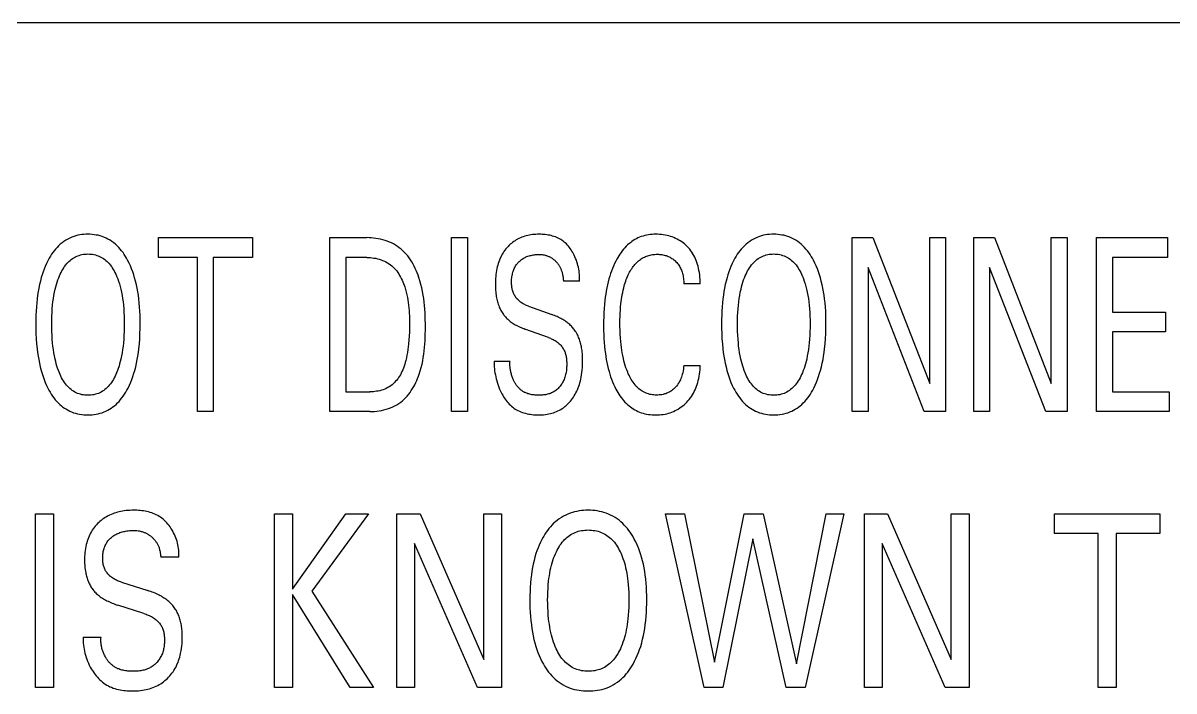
# Model space of a CAD drawing. Extents: x 0 to 420, y 0 to 297.
# Drawn here: x 159.39 to 170.64, y 223.99 to 230.53 of the extents above; entities that cross this region are included whole.
import ezdxf

# ---------------------------------------------------------------- set-up
doc = ezdxf.new("R2010")
doc.units = 0
doc.header["$LTSCALE"] = 23.1
doc.layers.add('10000_FRONT', color=7, linetype='CONTINUOUS')

msp = doc.modelspace()

# ---------------------------------------------------------------- linework, layer by layer
at = {"layer": '10000_FRONT', "color": 7, "linetype": 'CONTINUOUS'}
for p, q in [((194.189, 230.526), (89.189, 230.526)), ((160.711, 228.233), (160.711, 228.426)), ((160.711, 228.426), (161.63, 228.426)), ((161.63, 228.426), (161.63, 228.233)), ((162.388, 226.726), (162.388, 228.426)), ((162.388, 228.426), (162.749, 228.426)), ((163.578, 226.726), (163.578, 228.426)), ((163.578, 228.426), (163.734, 228.426)), ((163.734, 228.426), (163.734, 226.726)), ((167.495, 226.726), (167.495, 228.426)), ((167.495, 228.426), (167.697, 228.426)), ((167.697, 228.426), (168.253, 227)), ((168.253, 227), (168.253, 228.426)), ((168.253, 228.426), (168.408, 228.426)), ((168.408, 228.426), (168.408, 226.726)), ((168.684, 226.726), (168.684, 228.426)), ((168.684, 228.426), (168.886, 228.426)), ((168.886, 228.426), (169.442, 227)), ((169.442, 227), (169.442, 228.426)), ((169.442, 228.426), (169.597, 228.426)), ((169.597, 228.426), (169.597, 226.726)), ((169.885, 226.726), (169.885, 228.426)), ((169.885, 228.426), (170.579, 228.426)), ((170.579, 228.426), (170.579, 228.233)), ((161.092, 228.233), (160.711, 228.233)), ((161.092, 226.726), (161.092, 228.233)), ((161.248, 228.233), (161.248, 226.726)), ((161.63, 228.233), (161.248, 228.233)), ((162.544, 228.233), (162.544, 226.918)), ((162.749, 228.233), (162.544, 228.233)), ((167.65, 228.135), (167.65, 226.726)), ((168.199, 226.726), (167.65, 228.135)), ((168.839, 228.135), (168.839, 226.726)), ((169.388, 226.726), (168.839, 228.135)), ((170.04, 228.233), (170.04, 227.697)), ((170.579, 228.233), (170.04, 228.233)), ((164.829, 228), (164.671, 228)), ((166.009, 227.975), (165.849, 227.975)), ((164.329, 227.756), (164.558, 227.674)), ((170.04, 227.697), (170.558, 227.697)), ((170.558, 227.697), (170.558, 227.504)), ((164.524, 227.45), (164.295, 227.532)), ((170.04, 227.504), (170.04, 226.918)), ((170.558, 227.504), (170.04, 227.504)), ((163.993, 227.218), (164.15, 227.218)), ((165.849, 227.176), (166.009, 227.176)), ((162.544, 226.918), (162.78, 226.918)), ((170.04, 226.918), (170.593, 226.918)), ((170.593, 226.918), (170.593, 226.726)), ((161.248, 226.726), (161.092, 226.726)), ((162.779, 226.726), (162.388, 226.726)), ((163.734, 226.726), (163.578, 226.726)), ((167.65, 226.726), (167.495, 226.726)), ((168.408, 226.726), (168.199, 226.726)), ((168.839, 226.726), (168.684, 226.726)), ((169.597, 226.726), (169.388, 226.726)), ((170.593, 226.726), (169.885, 226.726)), ((159.51, 224.026), (159.51, 225.726)), ((159.51, 225.726), (159.685, 225.726)), ((159.685, 225.726), (159.685, 224.026)), ((161.847, 224.026), (161.847, 225.726)), ((161.847, 225.726), (162.022, 225.726)), ((162.022, 224.987), (162.543, 225.726)), ((162.022, 225.726), (162.022, 224.987)), ((162.766, 225.726), (162.211, 224.968)), ((162.543, 225.726), (162.766, 225.726)), ((163.043, 224.026), (163.043, 225.726)), ((163.043, 225.726), (163.27, 225.726)), ((163.27, 225.726), (163.892, 224.3)), ((163.892, 224.3), (163.892, 225.726)), ((163.892, 225.726), (164.066, 225.726)), ((164.066, 225.726), (164.066, 224.026)), ((166.047, 224.026), (165.671, 225.726)), ((165.671, 225.726), (165.854, 225.726)), ((165.854, 225.726), (166.148, 224.275)), ((166.148, 224.275), (166.44, 225.726)), ((166.44, 225.726), (166.626, 225.726)), ((166.626, 225.726), (166.951, 224.256)), ((166.951, 224.256), (167.24, 225.726)), ((167.413, 225.726), (167.036, 224.026)), ((167.24, 225.726), (167.413, 225.726)), ((167.615, 224.026), (167.615, 225.726)), ((167.615, 225.726), (167.842, 225.726)), ((167.842, 225.726), (168.464, 224.3)), ((168.464, 224.3), (168.464, 225.726)), ((168.464, 225.726), (168.638, 225.726)), ((168.638, 225.726), (168.638, 224.026)), ((169.473, 225.533), (169.473, 225.726)), ((169.473, 225.726), (170.502, 225.726)), ((170.502, 225.726), (170.502, 225.533)), ((163.216, 225.435), (163.216, 224.026)), ((163.832, 224.026), (163.216, 225.435)), ((166.525, 225.481), (166.231, 224.026)), ((166.851, 224.026), (166.525, 225.481)), ((167.789, 225.435), (167.789, 224.026)), ((168.404, 224.026), (167.789, 225.435)), ((169.9, 225.533), (169.473, 225.533)), ((169.9, 224.026), (169.9, 225.533)), ((170.075, 225.533), (170.075, 224.026)), ((170.502, 225.533), (170.075, 225.533)), ((160.911, 225.3), (160.734, 225.3)), ((160.351, 225.056), (160.607, 224.974)), ((162.022, 224.934), (162.022, 224.026)), ((162.585, 224.026), (162.022, 224.934)), ((162.211, 224.968), (162.815, 224.026)), ((160.57, 224.75), (160.313, 224.832)), ((159.975, 224.518), (160.15, 224.518)), ((159.685, 224.026), (159.51, 224.026)), ((162.022, 224.026), (161.847, 224.026)), ((162.815, 224.026), (162.585, 224.026)), ((163.216, 224.026), (163.043, 224.026)), ((164.066, 224.026), (163.832, 224.026)), ((166.231, 224.026), (166.047, 224.026)), ((167.036, 224.026), (166.851, 224.026)), ((167.789, 224.026), (167.615, 224.026)), ((168.638, 224.026), (168.404, 224.026)), ((170.075, 224.026), (169.9, 224.026))]:
    msp.add_line(p, q, dxfattribs=at)
for points in [[(160.414, 226.954), (160.427, 226.982), (160.44, 227.011), (160.451, 227.04), (160.462, 227.069), (160.471, 227.099), (160.48, 227.128), (160.489, 227.163), (160.497, 227.198), (160.504, 227.233), (160.51, 227.268), (160.515, 227.303), (160.52, 227.339), (160.525, 227.388), (160.529, 227.437), (160.531, 227.487), (160.533, 227.536), (160.533, 227.586), (160.533, 227.626), (160.532, 227.667), (160.53, 227.707), (160.527, 227.747), (160.524, 227.787), (160.519, 227.828), (160.515, 227.862), (160.509, 227.897), (160.503, 227.932), (160.496, 227.966), (160.488, 228), (160.479, 228.034), (160.47, 228.063), (160.46, 228.092), (160.449, 228.121), (160.437, 228.15), (160.424, 228.178), (160.41, 228.205), (160.4, 228.224), (160.389, 228.243), (160.377, 228.262), (160.365, 228.28), (160.351, 228.297), (160.338, 228.314), (160.323, 228.331), (160.308, 228.346), (160.291, 228.361), (160.274, 228.376), (160.256, 228.389), (160.238, 228.401), (160.218, 228.412), (160.199, 228.422), (160.178, 228.431), (160.16, 228.438), (160.141, 228.444), (160.121, 228.449), (160.102, 228.452), (160.082, 228.455), (160.062, 228.458), (160.042, 228.459), (160.022, 228.459), (160.002, 228.459), (159.982, 228.458), (159.962, 228.456), (159.942, 228.453), (159.922, 228.449), (159.903, 228.444), (159.884, 228.438), (159.865, 228.431), (159.845, 228.422), (159.825, 228.412), (159.806, 228.401), (159.787, 228.389), (159.769, 228.376), (159.752, 228.362), (159.735, 228.347), (159.72, 228.331), (159.706, 228.315), (159.692, 228.298), (159.679, 228.281), (159.666, 228.263), (159.655, 228.244), (159.644, 228.225), (159.633, 228.206), (159.629, 228.198)], [(162.779, 226.726), (162.802, 226.726), (162.825, 226.727), (162.847, 226.73), (162.87, 226.733), (162.893, 226.737), (162.916, 226.742), (162.938, 226.748), (162.96, 226.755), (162.981, 226.763), (163.003, 226.772), (163.023, 226.781), (163.043, 226.792), (163.062, 226.804), (163.081, 226.817), (163.098, 226.831), (163.114, 226.845), (163.13, 226.861), (163.144, 226.877), (163.159, 226.894), (163.172, 226.912), (163.184, 226.93), (163.196, 226.949), (163.208, 226.969), (163.218, 226.988), (163.228, 227.009), (163.237, 227.029), (163.246, 227.05), (163.254, 227.071), (163.261, 227.092), (163.272, 227.124), (163.281, 227.157), (163.289, 227.189), (163.296, 227.221), (163.301, 227.254), (163.306, 227.287), (163.311, 227.319), (163.314, 227.352), (163.317, 227.385), (163.319, 227.418), (163.32, 227.451), (163.321, 227.485), (163.322, 227.518), (163.322, 227.551), (163.322, 227.586), (163.321, 227.621), (163.32, 227.656), (163.319, 227.691), (163.316, 227.726), (163.314, 227.761), (163.31, 227.796), (163.306, 227.831), (163.3, 227.865), (163.294, 227.9), (163.287, 227.934), (163.278, 227.969), (163.269, 228.003), (163.258, 228.037), (163.25, 228.059), (163.242, 228.082), (163.232, 228.104), (163.223, 228.125), (163.212, 228.147), (163.201, 228.168), (163.189, 228.188), (163.177, 228.209), (163.163, 228.228), (163.149, 228.247), (163.135, 228.265), (163.119, 228.282), (163.102, 228.298), (163.085, 228.314), (163.067, 228.328), (163.049, 228.341), (163.03, 228.353), (163.01, 228.364), (162.99, 228.374), (162.97, 228.383), (162.949, 228.391), (162.927, 228.399), (162.905, 228.405), (162.883, 228.411), (162.861, 228.415), (162.838, 228.419), (162.816, 228.422), (162.793, 228.424), (162.771, 228.425), (162.749, 228.426)], [(164.829, 228), (164.83, 228.016), (164.83, 228.033), (164.83, 228.05), (164.828, 228.067), (164.827, 228.084), (164.824, 228.101), (164.821, 228.118), (164.818, 228.136), (164.814, 228.153), (164.809, 228.171), (164.804, 228.188), (164.798, 228.205), (164.791, 228.222), (164.784, 228.239), (164.777, 228.255), (164.77, 228.269), (164.763, 228.282), (164.755, 228.295), (164.747, 228.307), (164.738, 228.319), (164.73, 228.331), (164.72, 228.342), (164.711, 228.353), (164.701, 228.364), (164.69, 228.374), (164.68, 228.383), (164.668, 228.392), (164.657, 228.401), (164.645, 228.408), (164.632, 228.415), (164.619, 228.422), (164.606, 228.428), (164.593, 228.433), (164.579, 228.438), (164.565, 228.442), (164.551, 228.446), (164.537, 228.449), (164.522, 228.452), (164.508, 228.454), (164.493, 228.456), (164.478, 228.458), (164.463, 228.458), (164.449, 228.459), (164.434, 228.459), (164.418, 228.459), (164.401, 228.458), (164.385, 228.457), (164.369, 228.456), (164.353, 228.453), (164.337, 228.451), (164.322, 228.447), (164.307, 228.444), (164.293, 228.44), (164.279, 228.435), (164.265, 228.43), (164.251, 228.424), (164.237, 228.418), (164.224, 228.411), (164.211, 228.404), (164.199, 228.396), (164.186, 228.388), (164.175, 228.379), (164.163, 228.37), (164.152, 228.361), (164.141, 228.351), (164.13, 228.34), (164.119, 228.328), (164.109, 228.316), (164.1, 228.304), (164.09, 228.291), (164.082, 228.278), (164.074, 228.265), (164.066, 228.251), (164.058, 228.236), (164.051, 228.221), (164.045, 228.205), (164.039, 228.189), (164.034, 228.173), (164.029, 228.157), (164.025, 228.14), (164.021, 228.124), (164.017, 228.105), (164.014, 228.085), (164.012, 228.066), (164.01, 228.047), (164.008, 228.027), (164.007, 228.008), (164.006, 227.988), (164.006, 227.969)], [(166.009, 227.975), (166.008, 227.997), (166.008, 228.018), (166.006, 228.04), (166.004, 228.062), (166.001, 228.084), (165.997, 228.106), (165.993, 228.127), (165.989, 228.146), (165.983, 228.164), (165.977, 228.183), (165.971, 228.201), (165.963, 228.219), (165.955, 228.236), (165.946, 228.253), (165.937, 228.268), (165.927, 228.284), (165.917, 228.298), (165.906, 228.313), (165.894, 228.326), (165.881, 228.339), (165.868, 228.352), (165.855, 228.364), (165.842, 228.374), (165.828, 228.385), (165.813, 228.394), (165.799, 228.403), (165.783, 228.412), (165.768, 228.419), (165.752, 228.426), (165.736, 228.433), (165.719, 228.438), (165.702, 228.443), (165.685, 228.447), (165.667, 228.451), (165.648, 228.454), (165.63, 228.457), (165.611, 228.458), (165.592, 228.459), (165.574, 228.459), (165.556, 228.459), (165.538, 228.458), (165.52, 228.456), (165.502, 228.454), (165.485, 228.45), (165.467, 228.447), (165.45, 228.442), (165.433, 228.436), (165.416, 228.43), (165.4, 228.423), (165.385, 228.415), (165.369, 228.407), (165.354, 228.398), (165.34, 228.388), (165.326, 228.377), (165.312, 228.366), (165.299, 228.355), (165.286, 228.343), (165.273, 228.328), (165.259, 228.313), (165.247, 228.298), (165.235, 228.282), (165.224, 228.265), (165.213, 228.249), (165.203, 228.232), (165.193, 228.214), (165.184, 228.197), (165.172, 228.173), (165.161, 228.148), (165.151, 228.124), (165.142, 228.099), (165.133, 228.074), (165.125, 228.048), (165.117, 228.023), (165.11, 227.993), (165.103, 227.964), (165.096, 227.934), (165.091, 227.904), (165.086, 227.874), (165.081, 227.844), (165.078, 227.813), (165.073, 227.772), (165.07, 227.732), (165.067, 227.691), (165.066, 227.65), (165.065, 227.609), (165.064, 227.568), (165.065, 227.519)], [(167.119, 226.954), (167.133, 226.982), (167.145, 227.011), (167.157, 227.04), (167.167, 227.069), (167.177, 227.099), (167.186, 227.128), (167.195, 227.163), (167.203, 227.198), (167.21, 227.233), (167.216, 227.268), (167.221, 227.303), (167.225, 227.339), (167.231, 227.388), (167.234, 227.437), (167.237, 227.487), (167.238, 227.536), (167.239, 227.586), (167.238, 227.626), (167.237, 227.667), (167.236, 227.707), (167.233, 227.747), (167.23, 227.787), (167.225, 227.828), (167.221, 227.862), (167.215, 227.897), (167.209, 227.932), (167.202, 227.966), (167.193, 228), (167.184, 228.034), (167.175, 228.063), (167.165, 228.092), (167.155, 228.121), (167.143, 228.15), (167.13, 228.178), (167.116, 228.205), (167.106, 228.224), (167.094, 228.243), (167.083, 228.262), (167.07, 228.28), (167.057, 228.297), (167.043, 228.314), (167.029, 228.331), (167.013, 228.346), (166.997, 228.361), (166.98, 228.376), (166.962, 228.389), (166.943, 228.401), (166.924, 228.412), (166.904, 228.422), (166.884, 228.431), (166.865, 228.438), (166.846, 228.444), (166.827, 228.449), (166.807, 228.452), (166.788, 228.455), (166.768, 228.458), (166.748, 228.459), (166.728, 228.459), (166.708, 228.459), (166.688, 228.458), (166.668, 228.456), (166.648, 228.453), (166.628, 228.449), (166.609, 228.444), (166.59, 228.438), (166.571, 228.431), (166.551, 228.422), (166.531, 228.412), (166.511, 228.401), (166.493, 228.389), (166.475, 228.376), (166.458, 228.362), (166.441, 228.347), (166.426, 228.331), (166.411, 228.315), (166.398, 228.298), (166.384, 228.281), (166.372, 228.263), (166.36, 228.244), (166.349, 228.225), (166.339, 228.206), (166.335, 228.198)], [(159.743, 227.104), (159.734, 227.126), (159.726, 227.148), (159.719, 227.17), (159.713, 227.192), (159.707, 227.215), (159.701, 227.237), (159.694, 227.269), (159.689, 227.301), (159.684, 227.333), (159.68, 227.365), (159.676, 227.397), (159.673, 227.434), (159.671, 227.472), (159.669, 227.509), (159.668, 227.546), (159.668, 227.583), (159.668, 227.62), (159.669, 227.657), (159.671, 227.693), (159.673, 227.73), (159.676, 227.766), (159.68, 227.798), (159.684, 227.83), (159.689, 227.861), (159.695, 227.892), (159.702, 227.923), (159.707, 227.946), (159.714, 227.968), (159.72, 227.99), (159.728, 228.012), (159.736, 228.033), (159.744, 228.054), (159.751, 228.07), (159.759, 228.086), (159.767, 228.101), (159.776, 228.116), (159.785, 228.131), (159.794, 228.145), (159.805, 228.159), (159.816, 228.172), (159.826, 228.183), (159.836, 228.193), (159.847, 228.203), (159.859, 228.213), (159.87, 228.221), (159.883, 228.229), (159.895, 228.236), (159.908, 228.243), (159.922, 228.249), (159.936, 228.253), (159.95, 228.258), (159.964, 228.261), (159.978, 228.263), (159.993, 228.265), (160.007, 228.266), (160.022, 228.267), (160.037, 228.266), (160.052, 228.265), (160.066, 228.263), (160.081, 228.261), (160.095, 228.258), (160.109, 228.253), (160.123, 228.249), (160.136, 228.243), (160.149, 228.236), (160.162, 228.229), (160.174, 228.221), (160.186, 228.213), (160.198, 228.203), (160.209, 228.193), (160.219, 228.183), (160.229, 228.172), (160.24, 228.159), (160.251, 228.145), (160.26, 228.131), (160.269, 228.116), (160.278, 228.101), (160.286, 228.086), (160.294, 228.07), (160.301, 228.054), (160.303, 228.048)], [(164.329, 227.756), (164.32, 227.759), (164.311, 227.763), (164.302, 227.766), (164.294, 227.771), (164.285, 227.775), (164.277, 227.78), (164.268, 227.785), (164.26, 227.79), (164.252, 227.795), (164.245, 227.801), (164.238, 227.807), (164.231, 227.814), (164.224, 227.821), (164.218, 227.828), (164.211, 227.835), (164.206, 227.843), (164.2, 227.851), (164.195, 227.859), (164.191, 227.867), (164.186, 227.876), (164.183, 227.884), (164.179, 227.893), (164.176, 227.902), (164.174, 227.911), (164.171, 227.92), (164.17, 227.929), (164.168, 227.939), (164.167, 227.948), (164.166, 227.957), (164.165, 227.967), (164.165, 227.976), (164.164, 227.986), (164.164, 227.997), (164.165, 228.009), (164.165, 228.02), (164.166, 228.032), (164.168, 228.043), (164.17, 228.055), (164.172, 228.066), (164.174, 228.077), (164.177, 228.087), (164.18, 228.096), (164.183, 228.106), (164.186, 228.115), (164.19, 228.124), (164.195, 228.133), (164.199, 228.142), (164.204, 228.151), (164.209, 228.159), (164.215, 228.166), (164.221, 228.174), (164.227, 228.181), (164.233, 228.187), (164.24, 228.194), (164.247, 228.2), (164.254, 228.206), (164.262, 228.212), (164.27, 228.218), (164.279, 228.223), (164.287, 228.228), (164.296, 228.233), (164.305, 228.237), (164.315, 228.241), (164.325, 228.245), (164.335, 228.248), (164.345, 228.251), (164.355, 228.253), (164.365, 228.256), (164.377, 228.258), (164.388, 228.259), (164.399, 228.26), (164.411, 228.261), (164.422, 228.262), (164.434, 228.262), (164.444, 228.261), (164.454, 228.261), (164.463, 228.26), (164.473, 228.259), (164.483, 228.257), (164.492, 228.255), (164.499, 228.253), (164.507, 228.251), (164.514, 228.248)], [(164.514, 228.248), (164.52, 228.246), (164.526, 228.243), (164.532, 228.241), (164.538, 228.238), (164.544, 228.234), (164.55, 228.231), (164.555, 228.228), (164.561, 228.224), (164.566, 228.221), (164.571, 228.217), (164.576, 228.213), (164.581, 228.209), (164.586, 228.205), (164.591, 228.2), (164.595, 228.195), (164.6, 228.19), (164.605, 228.185), (164.609, 228.18), (164.614, 228.175), (164.618, 228.169), (164.622, 228.164), (164.626, 228.158), (164.629, 228.152), (164.633, 228.146), (164.636, 228.14), (164.64, 228.134), (164.643, 228.127), (164.646, 228.121), (164.649, 228.114), (164.651, 228.107), (164.654, 228.101), (164.656, 228.094), (164.658, 228.087), (164.66, 228.08), (164.662, 228.072), (164.663, 228.064), (164.665, 228.056), (164.666, 228.048), (164.668, 228.04), (164.669, 228.032), (164.67, 228.024), (164.67, 228.016), (164.671, 228.008), (164.671, 228)], [(165.233, 227.778), (165.236, 227.8), (165.239, 227.823), (165.242, 227.845), (165.246, 227.868), (165.251, 227.89), (165.255, 227.912), (165.261, 227.934), (165.265, 227.95), (165.27, 227.967), (165.275, 227.983), (165.281, 227.999), (165.286, 228.016), (165.293, 228.031), (165.299, 228.047), (165.306, 228.063), (165.312, 228.075), (165.318, 228.087), (165.325, 228.099), (165.332, 228.11), (165.339, 228.121), (165.346, 228.133), (165.354, 228.143), (165.362, 228.154), (165.371, 228.164), (165.38, 228.174), (165.388, 228.182), (165.397, 228.19), (165.405, 228.198), (165.414, 228.205), (165.424, 228.212), (165.433, 228.219), (165.443, 228.225), (165.453, 228.231), (165.464, 228.236), (165.474, 228.241), (165.485, 228.245), (165.496, 228.249), (165.508, 228.252), (165.519, 228.255), (165.531, 228.258), (165.543, 228.26), (165.554, 228.261), (165.566, 228.262), (165.578, 228.263), (165.59, 228.263), (165.601, 228.263), (165.612, 228.262), (165.623, 228.261), (165.634, 228.26), (165.645, 228.258), (165.655, 228.256), (165.665, 228.253), (165.675, 228.25), (165.685, 228.247), (165.695, 228.243), (165.704, 228.239), (165.714, 228.234), (165.723, 228.229), (165.731, 228.223), (165.74, 228.218), (165.748, 228.211), (165.756, 228.205), (165.764, 228.198), (165.772, 228.19), (165.779, 228.182), (165.787, 228.174), (165.793, 228.166), (165.8, 228.157), (165.806, 228.148), (165.811, 228.139), (165.817, 228.129), (165.821, 228.119), (165.826, 228.108), (165.83, 228.097), (165.834, 228.087), (165.837, 228.076), (165.839, 228.065), (165.842, 228.052), (165.844, 228.039), (165.846, 228.026), (165.847, 228.013), (165.848, 228), (165.849, 227.988), (165.849, 227.975)], [(166.449, 227.104), (166.44, 227.126), (166.432, 227.148), (166.425, 227.17), (166.418, 227.192), (166.412, 227.215), (166.407, 227.237), (166.4, 227.269), (166.394, 227.301), (166.389, 227.333), (166.385, 227.365), (166.382, 227.397), (166.379, 227.434), (166.376, 227.472), (166.375, 227.509), (166.374, 227.546), (166.374, 227.583), (166.374, 227.62), (166.375, 227.657), (166.376, 227.693), (166.379, 227.73), (166.382, 227.766), (166.386, 227.798), (166.39, 227.83), (166.395, 227.861), (166.401, 227.892), (166.408, 227.923), (166.413, 227.946), (166.419, 227.968), (166.426, 227.99), (166.433, 228.012), (166.441, 228.033), (166.45, 228.054), (166.457, 228.07), (166.465, 228.086), (166.473, 228.101), (166.481, 228.116), (166.49, 228.131), (166.5, 228.145), (166.51, 228.159), (166.522, 228.172), (166.532, 228.183), (166.542, 228.193), (166.553, 228.203), (166.564, 228.213), (166.576, 228.221), (166.588, 228.229), (166.601, 228.236), (166.614, 228.243), (166.628, 228.249), (166.641, 228.253), (166.655, 228.258), (166.67, 228.261), (166.684, 228.263), (166.698, 228.265), (166.713, 228.266), (166.728, 228.267), (166.743, 228.266), (166.757, 228.265), (166.772, 228.263), (166.786, 228.261), (166.801, 228.258), (166.815, 228.253), (166.829, 228.249), (166.842, 228.243), (166.855, 228.236), (166.868, 228.229), (166.88, 228.221), (166.892, 228.213), (166.903, 228.203), (166.914, 228.193), (166.925, 228.183), (166.935, 228.172), (166.946, 228.159), (166.956, 228.145), (166.966, 228.131), (166.975, 228.116), (166.984, 228.101), (166.992, 228.086), (166.999, 228.07), (167.006, 228.054), (167.009, 228.048)], [(159.629, 228.198), (159.616, 228.172), (159.604, 228.145), (159.593, 228.118), (159.583, 228.091), (159.574, 228.063), (159.566, 228.036), (159.557, 228.002), (159.549, 227.967), (159.542, 227.933), (159.535, 227.898), (159.53, 227.864), (159.525, 227.829), (159.521, 227.788), (159.518, 227.748), (159.515, 227.707), (159.513, 227.667), (159.512, 227.626), (159.512, 227.586), (159.512, 227.536), (159.514, 227.487), (159.516, 227.437), (159.52, 227.388), (159.525, 227.339), (159.53, 227.303), (159.535, 227.268), (159.541, 227.233), (159.548, 227.198), (159.556, 227.163), (159.565, 227.128), (159.573, 227.098), (159.583, 227.068), (159.593, 227.039), (159.605, 227.01), (159.617, 226.981), (159.631, 226.953), (159.641, 226.934), (159.652, 226.914), (159.664, 226.895), (159.676, 226.876), (159.689, 226.858), (159.703, 226.841), (159.718, 226.824), (159.733, 226.808), (159.747, 226.794), (159.762, 226.782), (159.778, 226.769), (159.794, 226.758), (159.811, 226.747), (159.828, 226.738), (159.845, 226.729), (159.863, 226.721), (159.882, 226.714), (159.902, 226.708), (159.921, 226.703), (159.941, 226.699), (159.961, 226.696), (159.981, 226.693), (160.002, 226.692), (160.022, 226.692), (160.042, 226.692), (160.063, 226.694), (160.083, 226.696), (160.103, 226.699), (160.123, 226.703), (160.142, 226.708), (160.162, 226.714), (160.18, 226.721), (160.198, 226.729), (160.216, 226.738), (160.233, 226.748), (160.25, 226.758), (160.266, 226.77), (160.282, 226.782), (160.297, 226.795), (160.311, 226.809), (160.326, 226.825), (160.341, 226.842), (160.355, 226.859), (160.368, 226.877), (160.38, 226.896), (160.392, 226.915), (160.403, 226.935), (160.414, 226.954)], [(162.749, 228.233), (162.766, 228.232), (162.784, 228.231), (162.801, 228.23), (162.819, 228.227), (162.836, 228.224), (162.854, 228.22), (162.871, 228.215), (162.888, 228.21), (162.904, 228.203), (162.921, 228.196), (162.936, 228.189), (162.952, 228.18), (162.966, 228.171), (162.98, 228.161), (162.994, 228.15), (163.006, 228.138), (163.018, 228.126), (163.03, 228.113), (163.041, 228.1), (163.051, 228.086), (163.061, 228.071), (163.07, 228.057), (163.078, 228.041), (163.086, 228.026), (163.094, 228.01), (163.101, 227.994), (163.108, 227.977), (163.114, 227.961), (163.12, 227.944), (163.127, 227.919), (163.134, 227.893), (163.141, 227.868), (163.146, 227.842), (163.15, 227.817), (163.154, 227.791), (163.157, 227.765), (163.16, 227.739), (163.162, 227.713), (163.164, 227.687), (163.165, 227.661), (163.165, 227.635), (163.166, 227.609), (163.166, 227.583), (163.166, 227.544), (163.165, 227.504), (163.163, 227.464), (163.16, 227.425), (163.157, 227.385), (163.154, 227.358), (163.15, 227.331), (163.146, 227.304), (163.141, 227.277), (163.136, 227.25), (163.13, 227.224), (163.125, 227.205), (163.12, 227.187), (163.114, 227.169), (163.107, 227.151), (163.1, 227.133), (163.093, 227.116), (163.084, 227.099), (163.077, 227.085), (163.069, 227.072), (163.06, 227.058), (163.051, 227.045), (163.042, 227.033), (163.031, 227.021), (163.021, 227.01), (163.009, 226.999), (162.996, 226.988), (162.983, 226.977), (162.969, 226.968), (162.954, 226.959), (162.939, 226.951), (162.924, 226.944), (162.908, 226.938), (162.892, 226.933), (162.877, 226.929), (162.861, 226.926), (162.845, 226.923), (162.829, 226.921), (162.813, 226.919), (162.796, 226.919), (162.78, 226.918)], [(166.335, 228.198), (166.322, 228.172), (166.31, 228.145), (166.299, 228.118), (166.289, 228.091), (166.28, 228.063), (166.272, 228.036), (166.262, 228.002), (166.254, 227.967), (166.247, 227.933), (166.241, 227.898), (166.236, 227.864), (166.231, 227.829), (166.227, 227.788), (166.223, 227.748), (166.221, 227.707), (166.219, 227.667), (166.218, 227.626), (166.218, 227.586), (166.218, 227.536), (166.22, 227.487), (166.222, 227.437), (166.226, 227.388), (166.231, 227.339), (166.235, 227.303), (166.241, 227.268), (166.247, 227.233), (166.254, 227.198), (166.262, 227.163), (166.27, 227.128), (166.279, 227.098), (166.289, 227.068), (166.299, 227.039), (166.31, 227.01), (166.323, 226.981), (166.336, 226.953), (166.347, 226.934), (166.358, 226.914), (166.369, 226.895), (166.382, 226.876), (166.395, 226.858), (166.409, 226.841), (166.423, 226.824), (166.439, 226.808), (166.453, 226.794), (166.468, 226.782), (166.484, 226.769), (166.5, 226.758), (166.516, 226.747), (166.534, 226.738), (166.551, 226.729), (166.569, 226.721), (166.588, 226.714), (166.607, 226.708), (166.627, 226.703), (166.647, 226.699), (166.667, 226.696), (166.687, 226.693), (166.707, 226.692), (166.728, 226.692), (166.748, 226.692), (166.768, 226.694), (166.789, 226.696), (166.809, 226.699), (166.828, 226.703), (166.848, 226.708), (166.867, 226.714), (166.886, 226.721), (166.904, 226.729), (166.922, 226.738), (166.939, 226.748), (166.956, 226.758), (166.972, 226.77), (166.987, 226.782), (167.002, 226.795), (167.017, 226.809), (167.032, 226.825), (167.047, 226.842), (167.061, 226.859), (167.074, 226.877), (167.086, 226.896), (167.098, 226.915), (167.109, 226.935), (167.119, 226.954)], [(160.303, 228.048), (160.313, 228.024), (160.322, 227.999), (160.33, 227.974), (160.337, 227.949), (160.343, 227.923), (160.35, 227.892), (160.356, 227.861), (160.361, 227.83), (160.365, 227.798), (160.369, 227.766), (160.372, 227.73), (160.374, 227.693), (160.376, 227.657), (160.377, 227.62), (160.377, 227.583), (160.377, 227.546), (160.376, 227.509), (160.374, 227.471), (160.372, 227.434), (160.369, 227.397), (160.365, 227.365), (160.361, 227.332), (160.356, 227.3), (160.351, 227.269), (160.344, 227.237), (160.338, 227.214), (160.332, 227.192), (160.326, 227.17), (160.319, 227.147), (160.311, 227.126), (160.302, 227.104), (160.295, 227.088), (160.288, 227.071), (160.28, 227.056), (160.271, 227.04), (160.262, 227.025), (160.252, 227.01), (160.242, 226.996), (160.231, 226.982), (160.221, 226.971), (160.21, 226.96), (160.199, 226.95), (160.188, 226.94), (160.176, 226.931), (160.163, 226.923), (160.15, 226.916), (160.137, 226.909), (160.124, 226.903), (160.11, 226.898), (160.096, 226.894), (160.081, 226.89), (160.067, 226.888), (160.052, 226.886), (160.037, 226.885), (160.022, 226.885), (160.007, 226.885), (159.992, 226.886), (159.978, 226.888), (159.963, 226.89), (159.949, 226.894), (159.935, 226.898), (159.921, 226.903), (159.907, 226.909), (159.894, 226.916), (159.881, 226.923), (159.869, 226.931), (159.857, 226.94), (159.845, 226.95), (159.834, 226.96), (159.824, 226.971), (159.814, 226.982), (159.803, 226.996), (159.792, 227.01), (159.783, 227.025), (159.774, 227.04), (159.765, 227.056), (159.757, 227.071), (159.75, 227.088), (159.743, 227.104)], [(167.009, 228.048), (167.019, 228.024), (167.027, 227.999), (167.035, 227.974), (167.042, 227.949), (167.049, 227.923), (167.056, 227.892), (167.062, 227.861), (167.067, 227.83), (167.071, 227.798), (167.074, 227.766), (167.078, 227.73), (167.08, 227.693), (167.082, 227.657), (167.083, 227.62), (167.083, 227.583), (167.083, 227.546), (167.082, 227.509), (167.08, 227.471), (167.078, 227.434), (167.075, 227.397), (167.071, 227.365), (167.067, 227.332), (167.062, 227.3), (167.056, 227.269), (167.05, 227.237), (167.044, 227.214), (167.038, 227.192), (167.032, 227.17), (167.024, 227.147), (167.017, 227.126), (167.008, 227.104), (167.001, 227.088), (166.993, 227.071), (166.985, 227.056), (166.977, 227.04), (166.968, 227.025), (166.958, 227.01), (166.947, 226.996), (166.936, 226.982), (166.926, 226.971), (166.916, 226.96), (166.905, 226.95), (166.893, 226.94), (166.881, 226.931), (166.869, 226.923), (166.856, 226.916), (166.843, 226.909), (166.829, 226.903), (166.816, 226.898), (166.801, 226.894), (166.787, 226.89), (166.772, 226.888), (166.758, 226.886), (166.743, 226.885), (166.728, 226.885), (166.713, 226.885), (166.698, 226.886), (166.683, 226.888), (166.669, 226.89), (166.654, 226.894), (166.64, 226.898), (166.626, 226.903), (166.613, 226.909), (166.6, 226.916), (166.587, 226.923), (166.574, 226.931), (166.563, 226.94), (166.551, 226.95), (166.54, 226.96), (166.53, 226.971), (166.52, 226.982), (166.509, 226.996), (166.498, 227.01), (166.489, 227.025), (166.479, 227.04), (166.471, 227.056), (166.463, 227.071), (166.456, 227.088), (166.449, 227.104)], [(164.006, 227.969), (164.006, 227.954), (164.007, 227.939), (164.007, 227.924), (164.008, 227.909), (164.01, 227.895), (164.011, 227.88), (164.013, 227.865), (164.015, 227.85), (164.018, 227.837), (164.02, 227.825), (164.023, 227.812), (164.027, 227.799), (164.03, 227.787), (164.034, 227.774), (164.039, 227.762), (164.043, 227.75), (164.048, 227.74), (164.052, 227.731), (164.057, 227.721), (164.061, 227.712), (164.067, 227.703), (164.072, 227.694), (164.078, 227.685), (164.084, 227.676), (164.09, 227.668), (164.097, 227.659), (164.104, 227.651), (164.111, 227.643), (164.119, 227.636), (164.127, 227.628), (164.135, 227.621), (164.143, 227.614), (164.152, 227.607), (164.162, 227.6), (164.171, 227.593), (164.181, 227.587), (164.191, 227.58), (164.201, 227.574), (164.211, 227.569), (164.223, 227.563), (164.235, 227.557), (164.247, 227.551), (164.259, 227.546), (164.271, 227.541), (164.283, 227.536), (164.295, 227.532)], [(165.849, 227.176), (165.847, 227.158), (165.845, 227.14), (165.842, 227.122), (165.838, 227.104), (165.833, 227.086), (165.829, 227.073), (165.825, 227.06), (165.82, 227.048), (165.815, 227.036), (165.809, 227.024), (165.803, 227.012), (165.795, 226.999), (165.786, 226.987), (165.777, 226.975), (165.767, 226.964), (165.757, 226.953), (165.748, 226.945), (165.738, 226.937), (165.728, 226.929), (165.717, 226.922), (165.706, 226.916), (165.695, 226.91), (165.684, 226.905), (165.672, 226.9), (165.66, 226.897), (165.648, 226.893), (165.635, 226.89), (165.622, 226.888), (165.609, 226.887), (165.596, 226.886), (165.583, 226.886), (165.569, 226.886), (165.556, 226.887), (165.543, 226.889), (165.53, 226.891), (165.517, 226.893), (165.504, 226.897), (165.491, 226.901), (165.479, 226.905), (165.466, 226.911), (165.455, 226.917), (165.443, 226.924), (165.432, 226.931), (165.421, 226.939), (165.41, 226.947), (165.4, 226.956), (165.39, 226.966), (165.381, 226.975), (165.372, 226.985), (165.362, 226.998), (165.353, 227.011), (165.344, 227.024), (165.335, 227.038), (165.327, 227.052), (165.32, 227.066), (165.313, 227.08), (165.306, 227.095), (165.3, 227.11), (165.291, 227.132), (165.283, 227.154), (165.276, 227.177), (165.269, 227.199), (165.263, 227.222), (165.258, 227.245), (165.252, 227.272), (165.247, 227.299), (165.243, 227.326), (165.239, 227.353), (165.235, 227.38), (165.233, 227.407), (165.229, 227.445), (165.227, 227.482), (165.225, 227.52), (165.224, 227.558), (165.224, 227.595), (165.224, 227.626), (165.225, 227.656), (165.226, 227.687), (165.228, 227.717), (165.23, 227.748), (165.233, 227.778)], [(164.859, 227.251), (164.858, 227.265), (164.858, 227.279), (164.857, 227.293), (164.855, 227.307), (164.854, 227.321), (164.852, 227.335), (164.849, 227.348), (164.847, 227.36), (164.845, 227.372), (164.842, 227.383), (164.839, 227.395), (164.836, 227.406), (164.832, 227.418), (164.828, 227.429), (164.824, 227.44), (164.82, 227.451), (164.815, 227.461), (164.811, 227.471), (164.806, 227.481), (164.801, 227.49), (164.795, 227.5), (164.789, 227.509), (164.783, 227.518), (164.777, 227.527), (164.771, 227.535), (164.764, 227.544), (164.756, 227.552), (164.749, 227.56), (164.741, 227.568), (164.733, 227.575), (164.725, 227.583), (164.716, 227.59), (164.707, 227.597), (164.697, 227.604), (164.687, 227.611), (164.677, 227.618), (164.666, 227.624), (164.656, 227.63), (164.645, 227.636), (164.633, 227.642), (164.621, 227.648), (164.609, 227.654), (164.596, 227.659), (164.584, 227.664), (164.571, 227.669), (164.558, 227.674)], [(164.524, 227.45), (164.534, 227.446), (164.544, 227.442), (164.553, 227.438), (164.563, 227.434), (164.572, 227.429), (164.581, 227.424), (164.59, 227.419), (164.599, 227.413), (164.608, 227.407), (164.616, 227.401), (164.624, 227.394), (164.631, 227.388), (164.639, 227.38), (164.646, 227.373), (164.652, 227.365), (164.658, 227.357), (164.664, 227.349), (164.67, 227.34), (164.675, 227.332), (164.679, 227.323), (164.684, 227.314), (164.687, 227.305), (164.69, 227.295), (164.693, 227.286), (164.695, 227.276), (164.697, 227.267), (164.699, 227.257), (164.7, 227.247), (164.702, 227.237), (164.702, 227.227), (164.703, 227.217), (164.704, 227.207), (164.704, 227.195), (164.704, 227.183), (164.704, 227.17), (164.703, 227.158), (164.702, 227.146), (164.701, 227.134), (164.7, 227.122), (164.698, 227.11), (164.696, 227.098), (164.693, 227.086), (164.69, 227.074), (164.686, 227.062), (164.682, 227.051), (164.678, 227.039), (164.673, 227.028), (164.668, 227.019), (164.663, 227.01), (164.658, 227.001), (164.653, 226.992), (164.647, 226.984), (164.641, 226.975), (164.634, 226.967), (164.627, 226.96), (164.62, 226.952), (164.613, 226.945), (164.605, 226.938), (164.597, 226.932), (164.589, 226.926), (164.58, 226.92), (164.572, 226.916), (164.563, 226.911), (164.554, 226.907), (164.545, 226.903), (164.536, 226.9), (164.527, 226.897), (164.517, 226.894), (164.507, 226.892), (164.498, 226.89), (164.488, 226.888), (164.478, 226.887), (164.468, 226.886), (164.457, 226.885), (164.447, 226.885), (164.437, 226.885), (164.427, 226.885), (164.416, 226.885), (164.405, 226.885), (164.395, 226.886), (164.384, 226.887), (164.373, 226.888), (164.363, 226.89), (164.353, 226.892), (164.343, 226.894), (164.332, 226.897), (164.323, 226.9), (164.313, 226.904), (164.303, 226.908)], [(165.065, 227.519), (165.066, 227.48), (165.068, 227.441), (165.07, 227.402), (165.074, 227.363), (165.078, 227.324), (165.082, 227.294), (165.086, 227.264), (165.091, 227.234), (165.097, 227.204), (165.103, 227.175), (165.11, 227.146), (165.118, 227.116), (165.125, 227.091), (165.133, 227.066), (165.142, 227.041), (165.152, 227.017), (165.162, 226.992), (165.173, 226.968), (165.185, 226.945), (165.194, 226.928), (165.204, 226.911), (165.214, 226.894), (165.224, 226.878), (165.236, 226.863), (165.248, 226.847), (165.26, 226.832), (165.273, 226.818), (165.287, 226.804), (165.299, 226.793), (165.313, 226.781), (165.326, 226.771), (165.34, 226.761), (165.355, 226.751), (165.37, 226.742), (165.385, 226.734), (165.4, 226.727), (165.416, 226.72), (165.433, 226.714), (165.45, 226.708), (165.467, 226.704), (165.485, 226.7), (165.502, 226.697), (165.52, 226.695), (165.538, 226.693), (165.556, 226.692), (165.574, 226.692), (165.592, 226.692), (165.61, 226.693), (165.628, 226.695), (165.647, 226.697), (165.665, 226.7), (165.682, 226.704), (165.699, 226.709), (165.716, 226.714), (165.732, 226.72), (165.748, 226.726), (165.764, 226.734), (165.779, 226.742), (165.794, 226.75), (165.809, 226.76), (165.824, 226.77), (165.838, 226.781), (165.851, 226.792), (165.864, 226.804), (165.877, 226.817), (165.889, 226.83), (165.901, 226.844), (165.913, 226.858), (165.923, 226.873), (165.933, 226.888), (165.942, 226.904), (165.951, 226.92), (165.96, 226.938), (165.967, 226.955), (165.974, 226.973), (165.98, 226.991), (165.986, 227.009), (165.99, 227.028), (165.995, 227.049), (165.999, 227.07), (166.002, 227.091), (166.005, 227.112), (166.007, 227.134), (166.008, 227.155), (166.009, 227.176)], [(163.993, 227.218), (163.993, 227.2), (163.994, 227.182), (163.995, 227.163), (163.997, 227.143), (163.999, 227.124), (164.002, 227.104), (164.006, 227.084), (164.01, 227.064), (164.014, 227.044), (164.02, 227.024), (164.026, 227.004), (164.032, 226.984), (164.039, 226.964), (164.047, 226.945), (164.056, 226.926), (164.063, 226.912), (164.07, 226.898), (164.078, 226.884), (164.086, 226.87), (164.094, 226.857), (164.103, 226.845), (164.112, 226.832), (164.122, 226.82), (164.132, 226.809), (164.142, 226.798), (164.153, 226.787), (164.164, 226.777), (164.176, 226.768), (164.188, 226.759), (164.2, 226.75), (164.214, 226.742), (164.227, 226.735), (164.241, 226.728), (164.256, 226.722), (164.27, 226.717), (164.285, 226.712), (164.301, 226.708), (164.316, 226.704), (164.332, 226.701), (164.347, 226.698), (164.363, 226.696), (164.379, 226.694), (164.395, 226.693), (164.411, 226.692), (164.427, 226.692), (164.444, 226.692), (164.461, 226.693), (164.478, 226.694), (164.495, 226.696), (164.511, 226.699), (164.528, 226.702), (164.544, 226.705), (164.559, 226.71), (164.574, 226.714), (164.589, 226.72), (164.603, 226.725), (164.618, 226.732), (164.632, 226.739), (164.645, 226.746), (164.658, 226.755), (164.671, 226.763), (164.684, 226.773), (164.696, 226.782), (164.707, 226.793), (164.719, 226.804), (164.729, 226.815), (164.74, 226.827), (164.75, 226.84), (164.76, 226.853), (164.77, 226.866), (164.778, 226.88), (164.787, 226.894), (164.794, 226.908), (164.802, 226.923), (164.809, 226.939), (164.816, 226.956), (164.822, 226.973), (164.828, 226.99), (164.833, 227.007), (164.837, 227.025), (164.841, 227.042), (164.845, 227.06), (164.849, 227.084), (164.852, 227.107), (164.855, 227.131), (164.857, 227.155), (164.858, 227.179), (164.859, 227.203), (164.859, 227.227), (164.859, 227.251)], [(164.303, 226.908), (164.298, 226.91), (164.292, 226.913), (164.287, 226.916), (164.282, 226.919), (164.276, 226.922), (164.271, 226.926), (164.265, 226.93), (164.259, 226.934), (164.253, 226.939), (164.248, 226.943), (164.243, 226.948), (164.238, 226.953), (164.233, 226.959), (164.228, 226.964), (164.223, 226.97), (164.219, 226.975), (164.214, 226.981), (164.21, 226.987), (164.206, 226.993), (164.202, 227), (164.198, 227.006), (164.194, 227.013), (164.191, 227.019), (164.187, 227.026), (164.184, 227.033), (164.18, 227.041), (164.177, 227.049), (164.174, 227.058), (164.171, 227.066), (164.168, 227.075), (164.165, 227.083), (164.163, 227.092), (164.16, 227.101), (164.158, 227.109), (164.156, 227.118), (164.155, 227.127), (164.153, 227.135), (164.152, 227.144), (164.151, 227.153), (164.15, 227.161), (164.149, 227.17), (164.149, 227.178), (164.149, 227.186), (164.149, 227.194), (164.149, 227.203), (164.149, 227.211), (164.15, 227.218)], [(160.911, 225.3), (160.912, 225.317), (160.912, 225.334), (160.912, 225.352), (160.91, 225.369), (160.908, 225.386), (160.906, 225.404), (160.902, 225.421), (160.898, 225.438), (160.894, 225.456), (160.888, 225.473), (160.882, 225.49), (160.876, 225.507), (160.868, 225.523), (160.86, 225.539), (160.852, 225.555), (160.843, 225.57), (160.834, 225.584), (160.825, 225.598), (160.815, 225.611), (160.804, 225.624), (160.793, 225.637), (160.782, 225.649), (160.77, 225.66), (160.758, 225.671), (160.745, 225.681), (160.732, 225.691), (160.718, 225.7), (160.704, 225.708), (160.69, 225.716), (160.676, 225.722), (160.661, 225.729), (160.646, 225.734), (160.63, 225.739), (160.614, 225.743), (160.599, 225.747), (160.583, 225.75), (160.566, 225.753), (160.55, 225.755), (160.534, 225.756), (160.517, 225.758), (160.501, 225.759), (160.485, 225.759), (160.468, 225.759), (160.45, 225.759), (160.432, 225.758), (160.414, 225.757), (160.396, 225.756), (160.378, 225.753), (160.36, 225.751), (160.343, 225.747), (160.327, 225.744), (160.311, 225.74), (160.295, 225.735), (160.279, 225.73), (160.264, 225.724), (160.248, 225.718), (160.233, 225.711), (160.219, 225.704), (160.205, 225.696), (160.192, 225.688), (160.178, 225.68), (160.165, 225.671), (160.153, 225.661), (160.14, 225.651), (160.128, 225.64), (160.116, 225.629), (160.105, 225.617), (160.094, 225.604), (160.084, 225.592), (160.074, 225.579), (160.065, 225.565), (160.056, 225.551), (160.048, 225.536), (160.04, 225.521), (160.033, 225.505), (160.027, 225.489), (160.021, 225.473), (160.015, 225.457), (160.01, 225.44), (160.006, 225.424), (160.002, 225.405), (159.998, 225.386), (159.996, 225.366), (159.993, 225.347), (159.991, 225.327), (159.99, 225.308), (159.99, 225.288), (159.989, 225.269)], [(165.352, 224.254), (165.367, 224.282), (165.381, 224.311), (165.394, 224.34), (165.406, 224.369), (165.417, 224.398), (165.427, 224.428), (165.437, 224.463), (165.446, 224.498), (165.453, 224.533), (165.46, 224.568), (165.466, 224.603), (165.471, 224.639), (165.476, 224.68), (165.48, 224.721), (165.483, 224.762), (165.485, 224.803), (165.486, 224.845), (165.486, 224.886), (165.486, 224.926), (165.485, 224.967), (165.483, 225.007), (165.48, 225.047), (165.476, 225.087), (165.471, 225.128), (165.466, 225.162), (165.46, 225.197), (165.453, 225.232), (165.444, 225.266), (165.435, 225.3), (165.425, 225.334), (165.415, 225.364), (165.404, 225.393), (165.392, 225.422), (165.378, 225.45), (165.364, 225.478), (165.349, 225.505), (165.337, 225.525), (165.324, 225.544), (165.311, 225.562), (165.297, 225.58), (165.282, 225.598), (165.267, 225.615), (165.251, 225.631), (165.234, 225.646), (165.215, 225.662), (165.196, 225.676), (165.176, 225.689), (165.155, 225.701), (165.133, 225.712), (165.111, 225.722), (165.089, 225.731), (165.068, 225.738), (165.046, 225.744), (165.025, 225.749), (165.003, 225.753), (164.981, 225.756), (164.959, 225.758), (164.936, 225.759), (164.914, 225.759), (164.892, 225.759), (164.869, 225.758), (164.847, 225.756), (164.825, 225.753), (164.803, 225.749), (164.781, 225.744), (164.76, 225.738), (164.738, 225.731), (164.716, 225.723), (164.694, 225.713), (164.672, 225.702), (164.652, 225.69), (164.631, 225.676), (164.612, 225.662), (164.593, 225.647), (164.576, 225.632), (164.56, 225.616), (164.545, 225.599), (164.53, 225.581), (164.516, 225.563), (164.503, 225.545), (164.49, 225.526), (164.479, 225.506), (164.474, 225.498)], [(160.351, 225.056), (160.341, 225.059), (160.331, 225.062), (160.321, 225.066), (160.312, 225.07), (160.302, 225.075), (160.293, 225.079), (160.283, 225.084), (160.274, 225.09), (160.265, 225.095), (160.257, 225.101), (160.248, 225.107), (160.241, 225.113), (160.235, 225.119), (160.228, 225.126), (160.222, 225.132), (160.216, 225.139), (160.21, 225.146), (160.205, 225.153), (160.2, 225.161), (160.195, 225.168), (160.191, 225.176), (160.187, 225.184), (160.183, 225.193), (160.18, 225.202), (160.177, 225.211), (160.175, 225.22), (160.172, 225.229), (160.171, 225.238), (160.169, 225.248), (160.168, 225.257), (160.167, 225.267), (160.167, 225.276), (160.167, 225.286), (160.167, 225.297), (160.167, 225.309), (160.168, 225.321), (160.169, 225.332), (160.17, 225.343), (160.172, 225.355), (160.175, 225.366), (160.178, 225.377), (160.181, 225.387), (160.184, 225.397), (160.187, 225.406), (160.191, 225.415), (160.196, 225.425), (160.2, 225.434), (160.206, 225.442), (160.211, 225.451), (160.217, 225.459), (160.223, 225.466), (160.23, 225.474), (160.237, 225.481), (160.244, 225.488), (160.251, 225.494), (160.259, 225.5), (160.267, 225.506), (160.276, 225.512), (160.285, 225.518), (160.295, 225.523), (160.304, 225.528), (160.314, 225.533), (160.324, 225.537), (160.335, 225.541), (160.346, 225.545), (160.357, 225.548), (160.369, 225.551), (160.38, 225.553), (160.391, 225.556), (160.404, 225.558), (160.417, 225.559), (160.43, 225.56), (160.443, 225.561), (160.455, 225.562), (160.468, 225.562), (160.479, 225.561), (160.49, 225.561), (160.501, 225.56), (160.512, 225.559), (160.523, 225.557), (160.534, 225.555), (160.542, 225.553), (160.55, 225.551), (160.558, 225.548)], [(160.558, 225.548), (160.565, 225.546), (160.572, 225.543), (160.578, 225.541), (160.585, 225.538), (160.592, 225.534), (160.598, 225.531), (160.604, 225.528), (160.61, 225.524), (160.616, 225.521), (160.622, 225.517), (160.627, 225.513), (160.633, 225.509), (160.638, 225.505), (160.644, 225.5), (160.649, 225.496), (160.654, 225.491), (160.659, 225.486), (160.664, 225.48), (160.669, 225.475), (160.674, 225.47), (160.679, 225.464), (160.683, 225.458), (160.687, 225.452), (160.691, 225.446), (160.695, 225.44), (160.699, 225.434), (160.702, 225.427), (160.705, 225.421), (160.708, 225.414), (160.711, 225.407), (160.714, 225.401), (160.717, 225.394), (160.719, 225.387), (160.721, 225.38), (160.723, 225.372), (160.725, 225.364), (160.727, 225.356), (160.729, 225.348), (160.73, 225.34), (160.731, 225.332), (160.732, 225.324), (160.733, 225.316), (160.734, 225.308), (160.734, 225.3)], [(164.601, 224.404), (164.592, 224.426), (164.583, 224.447), (164.575, 224.47), (164.568, 224.492), (164.561, 224.515), (164.555, 224.537), (164.548, 224.564), (164.543, 224.59), (164.538, 224.617), (164.534, 224.644), (164.53, 224.67), (164.527, 224.697), (164.523, 224.734), (164.521, 224.772), (164.519, 224.809), (164.518, 224.846), (164.517, 224.883), (164.518, 224.92), (164.519, 224.957), (164.521, 224.993), (164.523, 225.03), (164.527, 225.066), (164.53, 225.093), (164.534, 225.119), (164.538, 225.145), (164.543, 225.172), (164.549, 225.198), (164.556, 225.223), (164.562, 225.246), (164.569, 225.268), (164.576, 225.29), (164.585, 225.312), (164.594, 225.333), (164.603, 225.354), (164.611, 225.37), (164.62, 225.386), (164.629, 225.402), (164.638, 225.417), (164.649, 225.431), (164.66, 225.446), (164.671, 225.459), (164.683, 225.472), (164.694, 225.483), (164.706, 225.494), (164.719, 225.504), (164.731, 225.513), (164.745, 225.521), (164.758, 225.529), (164.772, 225.537), (164.787, 225.543), (164.802, 225.549), (164.817, 225.554), (164.833, 225.558), (164.849, 225.561), (164.865, 225.563), (164.881, 225.565), (164.898, 225.566), (164.914, 225.567), (164.931, 225.566), (164.947, 225.565), (164.963, 225.563), (164.979, 225.561), (164.995, 225.558), (165.011, 225.554), (165.027, 225.549), (165.042, 225.543), (165.056, 225.537), (165.07, 225.529), (165.084, 225.521), (165.097, 225.513), (165.11, 225.504), (165.123, 225.494), (165.134, 225.483), (165.146, 225.472), (165.158, 225.459), (165.17, 225.446), (165.18, 225.431), (165.191, 225.417), (165.2, 225.402), (165.209, 225.386), (165.218, 225.37), (165.226, 225.354), (165.229, 225.349)], [(164.474, 225.498), (164.46, 225.472), (164.447, 225.446), (164.434, 225.419), (164.423, 225.391), (164.413, 225.364), (164.403, 225.336), (164.393, 225.302), (164.384, 225.268), (164.376, 225.233), (164.369, 225.199), (164.363, 225.164), (164.358, 225.129), (164.353, 225.088), (164.349, 225.048), (164.347, 225.008), (164.345, 224.967), (164.343, 224.926), (164.343, 224.886), (164.343, 224.845), (164.344, 224.803), (164.346, 224.762), (164.349, 224.721), (164.353, 224.68), (164.358, 224.639), (164.363, 224.603), (164.369, 224.568), (164.375, 224.532), (164.383, 224.497), (164.392, 224.462), (164.402, 224.428), (164.412, 224.398), (164.422, 224.368), (164.434, 224.339), (164.447, 224.31), (164.461, 224.281), (164.476, 224.253), (164.488, 224.233), (164.5, 224.214), (164.513, 224.194), (164.527, 224.176), (164.542, 224.158), (164.557, 224.14), (164.573, 224.124), (164.59, 224.108), (164.609, 224.092), (164.629, 224.078), (164.649, 224.064), (164.67, 224.051), (164.692, 224.04), (164.714, 224.03), (164.736, 224.021), (164.758, 224.014), (164.78, 224.008), (164.802, 224.003), (164.824, 223.999), (164.846, 223.996), (164.869, 223.993), (164.891, 223.992), (164.914, 223.992), (164.937, 223.992), (164.959, 223.993), (164.982, 223.996), (165.004, 223.999), (165.026, 224.003), (165.048, 224.008), (165.07, 224.014), (165.091, 224.021), (165.114, 224.03), (165.136, 224.04), (165.158, 224.052), (165.179, 224.064), (165.199, 224.078), (165.219, 224.093), (165.237, 224.109), (165.254, 224.124), (165.271, 224.141), (165.286, 224.159), (165.301, 224.177), (165.315, 224.195), (165.328, 224.215), (165.34, 224.234), (165.352, 224.254)], [(165.229, 225.349), (165.238, 225.328), (165.246, 225.308), (165.254, 225.287), (165.261, 225.266), (165.268, 225.245), (165.274, 225.223), (165.28, 225.198), (165.286, 225.172), (165.291, 225.145), (165.295, 225.119), (165.299, 225.093), (165.302, 225.066), (165.306, 225.03), (165.308, 224.993), (165.31, 224.957), (165.311, 224.92), (165.312, 224.883), (165.311, 224.846), (165.31, 224.809), (165.309, 224.771), (165.306, 224.734), (165.302, 224.697), (165.299, 224.67), (165.295, 224.643), (165.291, 224.616), (165.286, 224.59), (165.281, 224.563), (165.274, 224.537), (165.268, 224.514), (165.261, 224.492), (165.254, 224.469), (165.246, 224.447), (165.237, 224.425), (165.228, 224.404), (165.22, 224.387), (165.211, 224.371), (165.202, 224.355), (165.192, 224.34), (165.182, 224.324), (165.171, 224.31), (165.16, 224.296), (165.147, 224.282), (165.136, 224.271), (165.124, 224.26), (165.112, 224.25), (165.099, 224.24), (165.085, 224.231), (165.072, 224.223), (165.057, 224.216), (165.043, 224.209), (165.028, 224.203), (165.012, 224.198), (164.996, 224.194), (164.98, 224.19), (164.964, 224.188), (164.947, 224.186), (164.931, 224.185), (164.914, 224.185), (164.898, 224.185), (164.881, 224.186), (164.865, 224.188), (164.848, 224.19), (164.832, 224.194), (164.816, 224.198), (164.801, 224.203), (164.785, 224.209), (164.771, 224.216), (164.757, 224.223), (164.743, 224.231), (164.73, 224.24), (164.717, 224.25), (164.704, 224.26), (164.692, 224.271), (164.681, 224.282), (164.669, 224.296), (164.657, 224.31), (164.647, 224.324), (164.636, 224.34), (164.627, 224.355), (164.618, 224.371), (164.609, 224.387), (164.601, 224.404)], [(159.989, 225.269), (159.99, 225.254), (159.99, 225.239), (159.991, 225.224), (159.992, 225.209), (159.993, 225.195), (159.995, 225.18), (159.997, 225.165), (160, 225.15), (160.002, 225.139), (160.005, 225.127), (160.008, 225.116), (160.011, 225.105), (160.014, 225.094), (160.018, 225.083), (160.022, 225.072), (160.026, 225.061), (160.031, 225.05), (160.036, 225.04), (160.041, 225.03), (160.046, 225.021), (160.051, 225.012), (160.057, 225.002), (160.063, 224.993), (160.07, 224.985), (160.076, 224.976), (160.083, 224.968), (160.091, 224.959), (160.099, 224.951), (160.107, 224.943), (160.116, 224.935), (160.124, 224.928), (160.133, 224.921), (160.143, 224.914), (160.153, 224.907), (160.164, 224.9), (160.174, 224.893), (160.185, 224.886), (160.196, 224.88), (160.208, 224.874), (160.219, 224.869), (160.232, 224.863), (160.245, 224.857), (160.259, 224.851), (160.272, 224.846), (160.286, 224.841), (160.299, 224.836), (160.313, 224.832)], [(160.944, 224.551), (160.943, 224.565), (160.943, 224.579), (160.941, 224.593), (160.94, 224.607), (160.938, 224.621), (160.936, 224.635), (160.933, 224.648), (160.931, 224.66), (160.928, 224.672), (160.925, 224.683), (160.922, 224.695), (160.918, 224.706), (160.914, 224.718), (160.91, 224.729), (160.905, 224.74), (160.9, 224.751), (160.895, 224.761), (160.89, 224.771), (160.885, 224.781), (160.879, 224.79), (160.873, 224.8), (160.866, 224.809), (160.859, 224.818), (160.852, 224.827), (160.845, 224.835), (160.837, 224.844), (160.829, 224.852), (160.821, 224.86), (160.812, 224.868), (160.803, 224.875), (160.794, 224.883), (160.784, 224.89), (160.773, 224.897), (160.762, 224.904), (160.751, 224.911), (160.74, 224.918), (160.728, 224.924), (160.717, 224.93), (160.705, 224.936), (160.691, 224.942), (160.678, 224.948), (160.664, 224.954), (160.65, 224.959), (160.636, 224.964), (160.622, 224.969), (160.607, 224.974)], [(160.57, 224.75), (160.58, 224.746), (160.591, 224.742), (160.602, 224.738), (160.612, 224.734), (160.622, 224.729), (160.633, 224.724), (160.643, 224.719), (160.653, 224.713), (160.662, 224.708), (160.672, 224.701), (160.681, 224.694), (160.689, 224.688), (160.696, 224.682), (160.703, 224.675), (160.71, 224.669), (160.716, 224.661), (160.722, 224.654), (160.728, 224.646), (160.734, 224.638), (160.739, 224.63), (160.744, 224.622), (160.748, 224.614), (160.752, 224.605), (160.755, 224.595), (160.758, 224.586), (160.761, 224.577), (160.763, 224.567), (160.765, 224.557), (160.767, 224.547), (160.768, 224.538), (160.769, 224.528), (160.77, 224.518), (160.77, 224.507), (160.77, 224.496), (160.771, 224.484), (160.77, 224.473), (160.77, 224.461), (160.769, 224.449), (160.768, 224.438), (160.766, 224.426), (160.765, 224.415), (160.762, 224.404), (160.76, 224.392), (160.757, 224.381), (160.753, 224.37), (160.75, 224.36), (160.745, 224.349), (160.741, 224.338), (160.736, 224.328), (160.73, 224.319), (160.725, 224.309), (160.719, 224.3), (160.713, 224.292), (160.706, 224.283), (160.699, 224.275), (160.692, 224.267), (160.684, 224.259), (160.676, 224.252), (160.668, 224.245), (160.659, 224.238), (160.651, 224.232), (160.642, 224.226), (160.632, 224.22), (160.623, 224.215), (160.613, 224.211), (160.603, 224.207), (160.592, 224.203), (160.582, 224.199), (160.571, 224.196), (160.561, 224.194), (160.55, 224.192), (160.539, 224.19), (160.528, 224.188), (160.517, 224.187), (160.505, 224.186), (160.494, 224.185), (160.483, 224.185), (160.472, 224.185), (160.46, 224.185), (160.448, 224.185), (160.436, 224.185), (160.425, 224.186), (160.413, 224.187), (160.401, 224.188), (160.39, 224.19), (160.378, 224.192), (160.367, 224.194), (160.355, 224.197), (160.344, 224.2), (160.333, 224.203), (160.323, 224.207)], [(159.975, 224.518), (159.975, 224.499), (159.975, 224.48), (159.976, 224.461), (159.978, 224.441), (159.981, 224.421), (159.984, 224.401), (159.988, 224.381), (159.993, 224.361), (159.998, 224.341), (160.004, 224.321), (160.011, 224.302), (160.018, 224.282), (160.027, 224.263), (160.035, 224.244), (160.045, 224.226), (160.054, 224.21), (160.063, 224.195), (160.072, 224.181), (160.082, 224.166), (160.093, 224.152), (160.103, 224.139), (160.115, 224.126), (160.127, 224.113), (160.139, 224.101), (160.152, 224.09), (160.165, 224.079), (160.178, 224.069), (160.192, 224.059), (160.207, 224.05), (160.222, 224.042), (160.237, 224.034), (160.253, 224.028), (160.269, 224.021), (160.286, 224.016), (160.303, 224.011), (160.32, 224.007), (160.337, 224.003), (160.354, 224), (160.372, 223.997), (160.39, 223.995), (160.407, 223.994), (160.425, 223.993), (160.443, 223.992), (160.46, 223.992), (160.479, 223.992), (160.498, 223.993), (160.517, 223.994), (160.536, 223.996), (160.555, 223.999), (160.573, 224.002), (160.592, 224.005), (160.609, 224.01), (160.625, 224.014), (160.641, 224.019), (160.658, 224.025), (160.674, 224.032), (160.689, 224.039), (160.705, 224.046), (160.719, 224.055), (160.734, 224.063), (160.748, 224.072), (160.761, 224.082), (160.774, 224.093), (160.787, 224.103), (160.799, 224.115), (160.811, 224.127), (160.822, 224.139), (160.833, 224.152), (160.844, 224.165), (160.854, 224.179), (160.863, 224.193), (160.872, 224.208), (160.88, 224.223), (160.888, 224.239), (160.896, 224.256), (160.903, 224.272), (160.909, 224.29), (160.915, 224.307), (160.92, 224.324), (160.924, 224.342), (160.928, 224.36), (160.933, 224.384), (160.937, 224.407), (160.94, 224.431), (160.942, 224.455), (160.944, 224.479), (160.944, 224.503), (160.945, 224.527), (160.944, 224.551)], [(160.323, 224.207), (160.316, 224.21), (160.31, 224.212), (160.304, 224.215), (160.298, 224.218), (160.292, 224.222), (160.286, 224.225), (160.279, 224.23), (160.273, 224.234), (160.267, 224.238), (160.261, 224.243), (160.255, 224.248), (160.25, 224.253), (160.244, 224.258), (160.239, 224.264), (160.233, 224.269), (160.228, 224.275), (160.223, 224.281), (160.218, 224.287), (160.214, 224.293), (160.209, 224.299), (160.205, 224.306), (160.201, 224.313), (160.196, 224.319), (160.192, 224.326), (160.189, 224.333), (160.185, 224.341), (160.181, 224.349), (160.177, 224.357), (160.174, 224.365), (160.17, 224.374), (160.167, 224.382), (160.164, 224.391), (160.162, 224.399), (160.159, 224.408), (160.157, 224.416), (160.155, 224.425), (160.154, 224.433), (160.152, 224.442), (160.151, 224.451), (160.15, 224.459), (160.149, 224.468), (160.149, 224.476), (160.149, 224.485), (160.149, 224.493), (160.149, 224.502), (160.149, 224.51), (160.15, 224.518)]]:
    msp.add_lwpolyline(points, dxfattribs=at)

doc.saveas('drawing.dxf')
